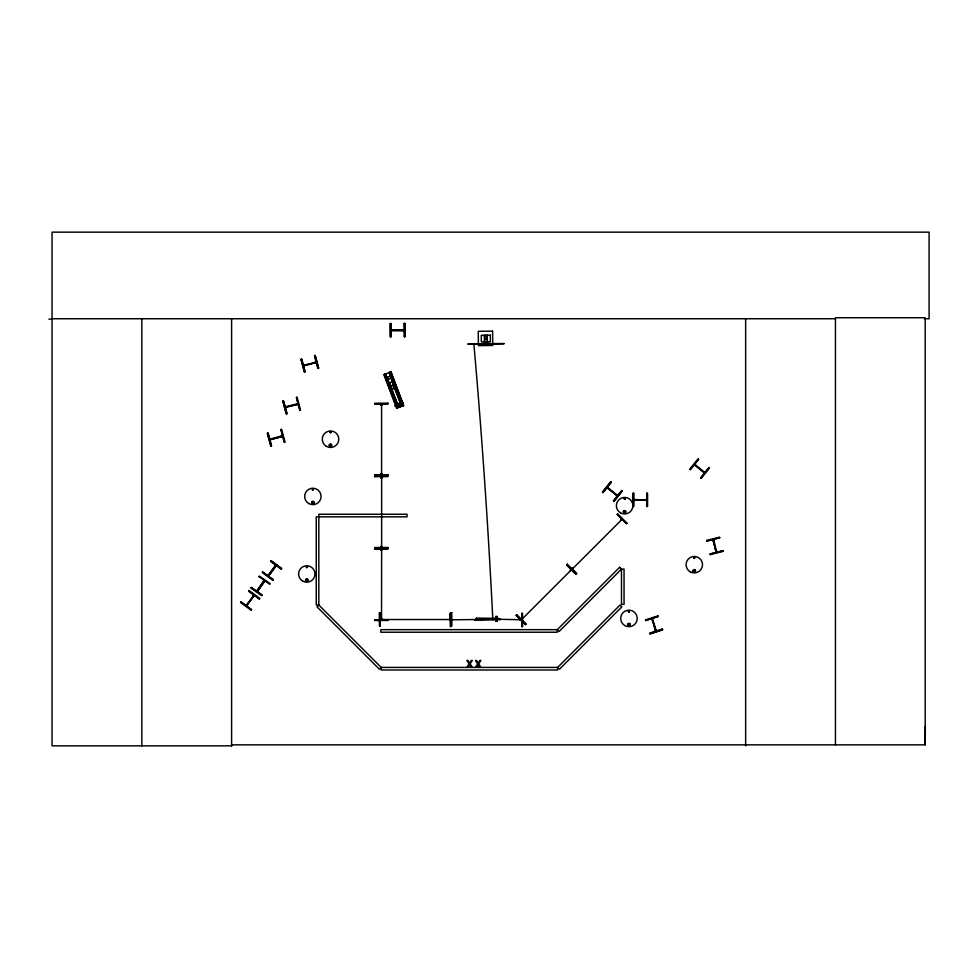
<?xml version="1.0" encoding="UTF-8"?>
<svg xmlns="http://www.w3.org/2000/svg" width="978" height="978" viewBox="0 0 978 978"><rect width="100%" height="100%" fill="white"/><g stroke="black" fill="none" stroke-linecap="round" stroke-linejoin="round"><path stroke-width="1.47" d="M924.528 318.742L929.1 318.742L929.1 232.153L52.054 232.153L52.054 745.847L231.737 745.847L231.615 744.845L925.2 744.845L925.335 726.275M399.794 404.941L398.926 405.136M381.64 404.195L381.579 405.393M380.98 476.983C381.897 475.675 382.092 479.244 380.98 477.9M380.968 546.36L381.64 546.36M381.701 550.088L380.968 550.101M381.628 618.548L381.567 619.746M312.532 489.648L313.278 489.562L312.532 489.477M311.97 502.619C314.341 499.636 313.29 505.834 312.104 502.411M307.508 567.118C305.613 569.306 306.407 564.954 307.41 566.947M306.016 579.966C307.997 583.353 307.129 576.775 306.102 580.565M330.87 432.435L330.148 432.239L330.882 432.142M625.04 498.927L624.294 498.621L624.893 499.061M623.744 511.873C626.116 508.89 625.064 515.1 623.878 511.665M628.304 611.556C630.345 609.208 628.976 614.306 628.328 611.201M629.355 611.666L628.561 611.556L629.306 611.556M693.573 557.802C695.468 555.614 694.673 559.966 693.671 557.973M693.891 557.802L694.649 558.01L694.001 557.631M695.065 571.066C693.39 567.631 693.5 574.098 695.065 570.651M257.947 590.211L256.529 591.164M652.143 619.869L652.228 618.487M655.358 630.125L656.006 629.771L656.299 631.079M655.639 630.993L656.372 630.908L652.277 618.609L655.725 631.262M246.053 605.639L247.483 604.71M269.256 574.783L267.825 575.712L268.669 576.066L276.285 565.504L275.527 565.174M607.057 487.619L607.35 487.252M608.499 488.181L607.9 488.474M694.49 464.856L704.563 473.022L704.832 472.398M381.628 405.21C381.811 402.031 379.965 406.017 381.652 405.112M381.64 474.733L381.567 473.303L381.114 474.77M381.127 478.034L381.114 476.836L381.652 477.9M381.64 547.277L381.64 476.971M381.713 619.062L380.381 619.526C383.242 620.48 379.929 617.424 381.689 618.548M716.116 552.105L712.974 539.819M269.769 439.195L271.151 439.354M303.363 365.259L304.733 364.818L304.671 365.515M296.603 404.024L298.021 403.645M315.148 362.716L314.83 362.056L316.139 361.823M572.912 568.426L571.641 568.988L573.01 568.389M329.904 431.983C330.454 434.831 331.933 430.662 330.075 431.885M329.769 445.198C332.936 443.034 329.672 448.706 329.904 444.77M625.407 512.081L624.441 512.631M476.2 619.306L474.758 619.893M256.591 590.993L264.072 580.467L264.488 580.92M263.412 581.287L263.767 581.947M246.114 605.468L253.901 594.991M253.131 595.908L253.608 596.666M254.219 595.565L246.505 605.798L254.39 595.345M267.886 575.541L275.674 565.064M275.441 566.384L275.6 565.052M275.992 565.639L268.437 575.895L276.163 565.418M316.31 362.41L303.73 365.784L303.608 365.112M286.896 407.251L285.368 407.044L298.18 404.232L285.356 407.52M286.542 407.337L286.371 406.701M281.261 436.115L282.556 435.772M316.028 362.471L303.767 365.686M282.715 436.359L270.136 439.721L282.422 436.359M646.739 500.039L633.683 499.514L635.235 500.039M274.855 565.944L275.295 566.629M467.814 667.424L469.538 664.624L471.249 667.424M476.396 667.424L478.132 664.624L479.831 667.424M466.799 667.424L469.024 663.928L466.873 660.431L467.936 660.431L469.599 663.182L471.298 660.431L472.301 660.431L470.112 663.879L472.313 667.424M475.394 667.424L477.606 663.928L475.455 660.431L476.518 660.431L478.193 663.182L479.88 660.431L480.895 660.431L478.707 663.879L480.895 667.424M522.594 618.707L520.333 619.82M570.859 570.431C569.453 569.514 571.396 571.58 571.653 569.526M621.739 518.89L621.03 520.259L622.069 519.208M621.922 519.452L572.044 569.33M258.938 576.665L259.353 576.066L270.172 583.695L269.745 584.294L258.987 576.592M264.072 580.467L263.828 581.702M264.537 580.614L256.908 591.433M264.647 580.7L257.031 591.25M713.072 539.66L716.177 552.387M270.967 560.675L270.527 561.274L281.187 569.123L281.615 568.536L270.967 560.675L281.578 568.585M248.754 591.201L249.194 590.602L259.842 598.463L259.414 599.049L248.754 591.201L259.463 598.976M276.053 565.333L268.192 575.981M251.554 609.697L251.126 610.296L240.502 602.387L240.906 601.849L251.554 609.697L240.857 601.922M602.497 492.142L610.761 481.812L611.336 482.276L603.071 492.594L602.497 492.142L610.81 481.848M602.925 492.484L611.201 482.154M616.103 495.051L616.592 494.575M621.739 490.601L613.414 500.895L613.964 501.335L622.24 491.005L621.666 490.54M613.536 500.993L621.812 490.663M613.915 501.298L622.191 490.968M690.309 469.599L698.598 459.293L698.023 458.829L689.759 469.159L690.334 469.611L698.524 459.232M695.566 465.626L695.627 464.917M703.365 472.068L704.087 471.689M700.798 478.01L709.074 467.68M391.041 330.393L404.281 330.527L391.188 330.515L391.31 329.867M402.936 329.855L402.789 330.527M404.269 329.843L404.281 330.307M380.381 619.074L381.432 618.988M381.53 619.563L381.628 549.171M451.09 619.526L452.386 619.734L452.154 620.394M450.956 619.808L500.345 619.306L474.464 619.893M521.555 619.624L521.629 620.321L520.333 620.272M645.676 499.514L645.394 500.186M646.702 500.088L633.683 500.113L646.605 500.186M651.788 618.622L655.749 631.165M617.191 514.404L617.717 513.878L627.081 523.218L626.605 523.695L617.216 514.379L626.739 523.572M570.712 570.48L571.555 569.624L521.653 619.526C524.355 617.46 520.027 618.707 521.8 619.477M521.323 619.208L522.484 618.683M570.382 570.162L571.225 569.306M572.216 569.159L572.582 568.035L571.739 568.829M620.798 519.831L621.495 519.037M621.128 520.162L621.971 519.306M715.957 550.92L716.764 552.228M253.681 595.162L253.4 596.446M381.065 404.11L381.053 405.124M381.579 478.034L381.579 476.836M312.508 488.939C311.566 491.665 314.928 488.804 312.703 488.927M399.574 406.518L400.283 406.09L399.464 406.249L400.185 405.821L399.366 405.98L400.075 405.552L399.122 404.855M381.102 548.902L381.114 550.235M296.847 403.89L296.664 404.489M270.014 439.061L282.422 435.809L282.434 436.42M285.466 406.872L297.887 403.682M281.358 435.943L281.273 436.738M694.612 464.269L704.832 472.46M390.98 371.933L383.841 374.684L396.591 408.168L403.706 405.442L390.943 371.946L403.547 405.503M385.613 377.899L391.799 375.552M386.469 380.173L392.655 377.814M387.765 383.572L393.951 381.224M388.902 386.591L395.088 384.244M390.198 389.99L396.383 387.643M395.748 404.574L401.934 402.227M395.075 405.919L403.327 402.789M395.173 406.176L403.425 403.046M398.951 405.198L399.929 404.819M399.476 406.591L400.454 406.225M645.663 620.419L658.255 616.348M645.688 620.504L658.304 616.519L658.084 615.822L645.492 619.893L645.712 620.59M655.272 629.856L655.994 629.918M662.387 629.147L649.783 633.182L650.003 633.878L662.607 629.808L662.375 629.111L649.844 633.353M649.991 633.817L662.583 629.759M300.992 359.281L301.713 359.085L305.136 371.86L304.427 372.056L300.992 359.281L304.488 372.043M303.498 365.222L316.126 362.312M318.62 368.254L317.911 368.437L314.488 355.662L315.197 355.466L318.62 368.254L315.136 355.491M286.297 413.877L287.006 413.682L283.559 400.907L282.874 401.09L286.297 413.877L282.935 401.078M267.41 433.217L268.119 433.034L271.517 445.821L270.833 446.005L267.41 433.217L270.894 445.98M281.603 429.415L280.894 429.599L284.317 442.386L285.038 442.19L281.554 429.428M706.678 540.455L719.49 537.118L719.674 537.827M706.825 541.017L719.625 537.655M719.661 537.802L706.85 541.103L706.666 540.394M713.439 541.066L713.488 539.404M715.81 550.944L716.593 551.042M710.175 554.098L722.999 550.822M710.297 554.575L723.133 551.36L722.95 550.651L710.126 553.927L710.309 554.636M449.892 619.001L449.623 619.539M449.892 618.94L450.809 619.001M330.368 431.714L331.102 432.019M624.477 498.181C627.228 499.807 621.886 499.11 624.966 498.254M628.756 623.842C632.191 625.517 625.724 625.407 629.16 623.842M270.882 438.755L271.432 439.232M485.271 335.43L486.335 335.417M484.33 335.98L487.276 335.955M483.425 343.351L488.572 343.29M468.034 343.877L503.976 343.498M468.034 344.244L503.976 343.865M483.438 344.268L488.584 344.207M390.968 323.547L391.078 336.774L390.344 336.787L390.259 323.547L391.004 323.547M404.232 323.461L404.965 323.461L405.051 336.689L404.317 336.689L404.317 323.461L404.501 336.689M391.176 329.928L404.134 329.843M391.176 330.393L404.134 330.307M387.96 403.205L374.721 403.229L374.733 403.963L387.96 403.877L387.96 403.144M374.733 403.78L387.96 403.694M374.733 475.002L387.96 474.917M374.733 475.491L387.973 475.406L387.96 474.733L374.733 474.819L374.733 475.552L387.973 475.467M374.733 476.653L387.96 476.665L387.96 475.931L374.721 476.066L374.733 476.751M374.733 547.68L387.96 547.692M374.708 548.206L387.973 548.181M374.733 548.328L387.973 548.242M374.708 548.939L387.948 548.854L387.96 547.509L374.733 547.594L374.708 548.939L387.948 548.67M380.197 612.68L379.464 612.693L379.55 625.92L380.283 625.92L380.1 612.68L380.1 625.92M450.809 626.654L450.173 613.426L450.907 613.426M521.763 613.426L522.496 613.414L522.582 626.654L521.836 626.654L521.849 613.426M374.721 619.795L387.948 619.71L387.948 620.443L374.721 620.529L374.721 619.795L387.948 619.893M449.758 619.539L450.956 619.526L380.246 619.526M451.09 619.808L452.239 619.759M521.8 619.808L520.467 619.82L521.665 620.272M48.9 319.109L52.054 319.097M52.054 318.742L835.432 318.742M633.646 493.193L632.913 493.193L632.974 506.433L633.646 506.433L633.61 493.193L633.548 506.433M646.874 506.433L647.607 506.433L647.546 493.193L646.874 493.193L646.971 506.433L647.057 493.193M495.773 616.446L497.13 616.458M495.675 616.629L497.227 616.641M495.724 617.546L497.166 617.558M495.895 620.174L497.35 620.186M495.846 621.091L497.386 621.103M495.944 621.274L497.289 621.287M500.345 619.306L521.616 619.759M451.225 620.333L452.288 620.26L450.992 620.333M500.051 619.893L498.609 619.306M306.603 567.411L306.884 566.727L306.689 567.448M646.874 499.587L645.407 500.039M617.13 495.773L607.228 487.839M381.102 619.746L381.09 618.414M251.26 587.558L262.104 595.137M270.588 561.201L281.297 568.976M262.569 572.069L273.217 579.917M696.642 466.42L702.571 471.176M607.46 487.337L617.57 495.443M609.38 489.403L615.309 494.159M381.579 403.926L381.579 474.636L381.616 473.474M381.065 474.599L381.114 473.438M381.065 547.374L381.114 546.225M566.91 564.587L576.519 573.793M566.775 564.722L576.189 574.013M516.555 614.954L526.03 624.184M516.201 615.296L525.626 624.6M713.622 539.66L716.727 552.093M713.206 540.712L713.842 540.553M390.552 372.105L403.217 405.625M390.43 372.141L403.156 405.65M390.161 372.251L402.887 405.748M390.039 372.3L402.74 405.809M389.77 372.398L401.946 404.513M390.687 375.246L401.824 404.562M390.405 375.344L394.122 385.124M395.173 387.911L401.017 403.266M389.281 372.581L401.946 406.102M390.014 375.503L391.078 378.29M392.141 381.078L393.731 385.271M394.782 388.058L401.677 406.212M389.867 375.552L390.955 378.339M392.019 381.127L393.572 385.332M394.66 388.107L401.53 406.261M401.066 406.445L399.183 407.154M387.043 376.664L388.132 379.44M389.158 382.239L390.784 386.42M391.811 389.22L397.679 404.562M386.921 376.701L387.985 379.501M389.048 382.288L390.638 386.481M391.689 389.268L397.533 404.623M386.64 376.811L387.704 379.598M388.767 382.398L390.356 386.579M391.42 389.378L397.251 404.733M385.466 374.061L398.242 407.545M385.198 374.171L396.86 404.88M385.039 374.219L397.801 407.716M384.806 374.317L397.508 407.826M384.66 374.366L397.386 407.875M384.317 374.501L396.982 408.022M314.671 355.613L318.094 368.388M301.53 359.134L304.953 371.909M296.542 397.435L299.965 410.21M283.412 400.956L286.921 413.706M281.077 429.562L284.5 442.337M267.935 433.071L271.456 445.834M487.264 335.222L487.301 337.972L484.354 338.009L484.33 335.246M473.878 343.816L473.878 344.183A3122.705 1323.307 90 0 1 492.839 619.893M521.946 613.426L522.032 626.654M451.225 612.68L451.31 625.908M450.235 613.426L450.32 626.666M404.904 323.461L404.99 336.689M390.821 323.547L390.894 336.774M390.32 323.547L390.405 336.787M381.567 549.037L381.567 550.235M379.525 612.693L379.611 625.92M925.2 744.845L925.2 317.74L835.432 317.74L835.432 744.845M745.652 318.742L745.652 745.847M231.603 318.742L231.603 745.847M141.834 318.742L141.834 745.847M476.408 618.145L476.408 619.587L498.401 619.453L498.401 618.304L476.408 618.145M311.725 502.313C313.18 506.861 315.258 499.098 311.725 502.313M305.625 579.856C307.092 584.404 309.17 576.653 305.625 579.856M329.378 445.088C330.845 449.648 332.923 441.885 329.378 445.088M623.499 511.567C624.954 516.115 627.032 508.352 623.499 511.567M627.815 624.306C629.27 628.854 631.348 621.091 627.815 624.306M693.145 570.553C694.612 575.101 696.691 567.338 693.145 570.553M251.309 587.485L250.881 588.084L261.737 595.663L262.128 595.113L251.309 587.485M264.842 580.846L257.385 591.531L264.842 580.846M262.679 571.922L262.238 572.509L272.899 580.37L273.327 579.771L262.63 571.996M708.928 467.557L700.651 477.887L701.226 478.352L709.502 468.022L708.928 467.557M516.677 614.82L516.164 615.345L525.577 624.636L526.091 624.123L516.677 614.82M567.289 564.196L566.58 565.027L575.993 574.318L576.714 573.499L567.289 564.196M318.828 605.052L317.006 606.861L379.391 669.245L381.2 667.424L557.631 667.424L620.015 605.052L621.837 606.861L559.453 669.245L557.631 667.424L557.631 670.003L381.2 670.003L381.2 667.424L318.828 605.052L318.828 514.257L407.044 514.257L407.044 516.836L316.249 516.836L316.249 605.052L318.828 605.052M619.661 567.277L557.277 629.661L380.845 629.661L380.845 632.228L557.277 632.228L557.277 629.661L559.098 631.482L621.482 569.098L624.05 569.098L624.05 604.392L621.482 604.392L621.482 569.098L619.661 567.277M297.08 397.288L296.371 397.484L299.794 410.259L300.503 410.075L297.08 397.288M492.594 331.151L478.266 331.297L478.413 345.637L492.753 345.478L492.594 331.151M490.296 335.185L481.298 335.283L481.372 341.897L490.369 341.799L490.296 335.185M487.313 339.256L484.367 339.293L484.391 341.31L487.337 341.285L487.313 339.256M451.787 612.68L451.041 612.68L451.127 625.908L451.86 625.908L451.714 612.68M326.407 446.371A8.252 8.252 0 0 0 338.791 439.22A8.252 8.252 0 0 0 326.407 432.068A8.252 8.252 0 0 0 326.407 446.371M329.892 446.506A1.284 1.284 0 0 0 331.811 445.406A1.284 1.284 0 0 0 329.892 444.293A1.284 1.284 0 0 0 329.892 446.506M308.767 503.548A8.215 8.215 0 0 0 321.09 496.433A8.215 8.215 0 0 0 308.767 489.318A8.215 8.215 0 0 0 308.767 503.548M312.226 503.719A1.284 1.284 0 0 0 314.158 502.619A1.284 1.284 0 0 0 312.226 501.506A1.284 1.284 0 0 0 312.226 503.719M302.679 581.079A8.203 8.203 0 0 0 314.989 573.976A8.203 8.203 0 0 0 302.679 566.873A8.203 8.203 0 0 0 302.679 581.079M306.138 581.274A1.284 1.284 0 0 0 308.058 580.162A1.284 1.284 0 0 0 306.138 579.062A1.284 1.284 0 0 0 306.138 581.274M620.504 512.851A8.264 8.264 0 0 0 632.913 505.687A8.264 8.264 0 0 0 620.504 498.523A8.264 8.264 0 0 0 620.504 512.851M624.001 512.985A1.284 1.284 0 0 0 625.92 511.873A1.284 1.284 0 0 0 624.001 510.76A1.284 1.284 0 0 0 624.001 512.985M690.187 571.812A8.24 8.24 0 0 0 702.534 564.673A8.24 8.24 0 0 0 690.187 557.546A8.24 8.24 0 0 0 690.187 571.812M693.659 571.971A1.284 1.284 0 0 0 695.578 570.859A1.284 1.284 0 0 0 693.659 569.746A1.284 1.284 0 0 0 693.659 571.971M624.832 625.59A8.264 8.264 0 0 0 637.228 618.426A8.264 8.264 0 0 0 624.832 611.262A8.264 8.264 0 0 0 624.832 625.59M628.316 625.724A1.284 1.284 0 0 0 630.235 624.612A1.284 1.284 0 0 0 628.316 623.499A1.284 1.284 0 0 0 628.316 625.724M391.713 388.254A1.467 1.467 0 0 0 394.097 387.349A1.467 1.467 0 0 0 392.117 385.748A1.467 1.467 0 0 0 391.713 388.254"/></g></svg>
